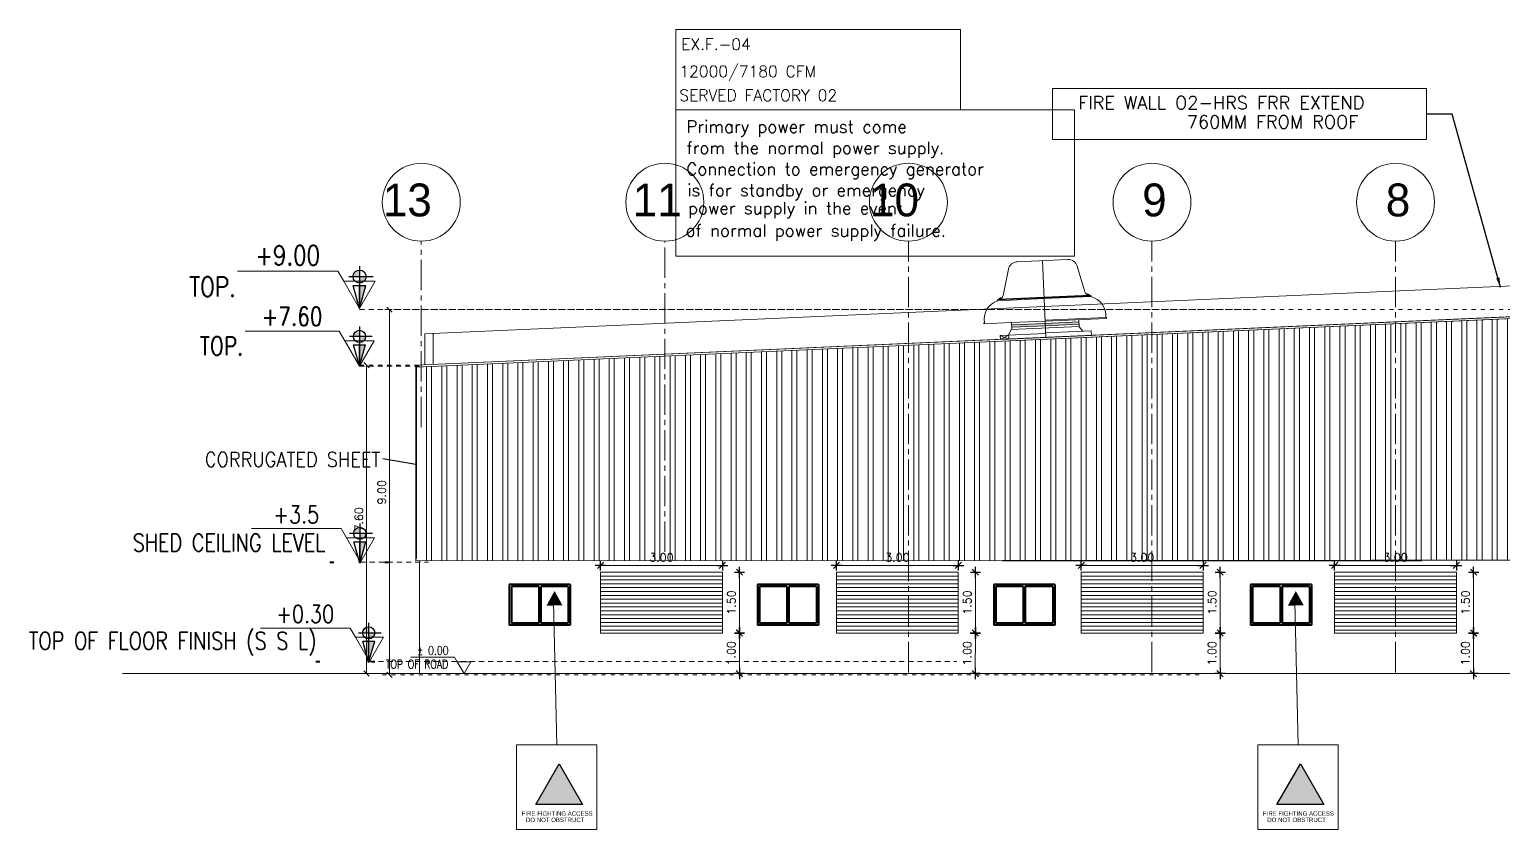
# Model space of a CAD drawing. Header units: inches. Extents: x -68096 to 69834, y -16833 to 17650.
# Drawn here: x 803.68 to 839.97, y -123.83 to -104.11 of the extents above; entities that cross this region are included whole.
import ezdxf
from ezdxf.enums import TextEntityAlignment as Align

# ---------------------------------------------------------------- set-up
doc = ezdxf.new("R2010")
doc.units = ezdxf.units.IN
doc.header["$MEASUREMENT"] = 0
for name, pattern in [('ACAD_ISO03W100', [30, 12, -18]), ('CENTER2', [1.125, 0.75, -0.125, 0.125, -0.125]), ('DASHED2', [0.375, 0.25, -0.125]), ('DOT2', [0.125, 0, -0.125]), ('HIDDEN2', [0.1875, 0.125, -0.0625])]:
    doc.linetypes.add(name, pattern=pattern)
for name, color, linetype in [('10', 7, 'Continuous'), ('11-FRESH-AIR-TEXT', 4, 'Continuous'), ('4-TEXT-HVAC', 4, 'Continuous'), ('A-TEXT', 3, 'Continuous'), ('AXES', 251, 'CENTER2'), ('DIM18', 40, 'Continuous'), ('DOTS', 6, 'DOT2'), ('ELEV', 37, 'Continuous'), ('Hatch', 8, 'Continuous'), ('M-DETL-GRPH', 4, 'Continuous'), ('SECLEVEL', 1, 'Continuous')]:
    doc.layers.add(name, color=color, linetype=linetype)
for name, color, linetype, lineweight in [('A-EXISTING-HATCH-10', 8, 'Continuous', 20), ('A-LEVEL ICON', 223, 'Continuous', 20), ('A-WALLCMU-50', 7, 'Continuous', 50), ('PEN30', 35, 'Continuous', 13), ('REF', 233, 'Continuous', 18), ('WALL', 41, 'Continuous', 40)]:
    doc.layers.add(name, color=color, linetype=linetype, lineweight=lineweight)
doc.styles.add('ATTRIBUTE', font='ROMANS.shx')
doc.styles.add('Browallia', font='')
doc.styles.add('ROMANC', font='romanc', dxfattribs={"height": 0.2})
doc.styles.add('ROMANS', font='romans.shx')
doc.styles.get("Standard").update_dxf_attribs({"font": 'arial.ttf'})
doc.styles.add('TXT08', font='SIMPLEX.SHX', dxfattribs={"width": 0.9})
doc.styles.get('Browallia').set_extended_font_data('BrowalliaUPC')
doc.dimstyles.new('100', dxfattribs={"dimtxt": 0.2, "dimasz": 0.035, "dimexe": 0, "dimexo": 0, "dimgap": 0.1, "dimtad": 1, "dimzin": 0, "dimdsep": 46, "dimtxsty": 'ROMANS', "dimblk": 'J2', "dimblk1": 'J2', "dimblk2": 'J2', "dimsah": 1, "dimcen": 0, "dimse1": 1, "dimse2": 1, "dimclrd": 1, "dimclre": 1, "dimclrt": 6, "dimadec": 0, "dimazin": 0, "dimtfac": 0.9, "dimtix": 1, "dimtmove": 2, "dimatfit": 3, "dimldrblk": 'J2', "dimfxl": 1, "dimtolj": 1, "dimtzin": 0, "dimarcsym": 0})
doc.dimstyles.new('JYT', dxfattribs={"dimscale": 0, "dimtxt": 0.2, "dimasz": 0.13, "dimexe": 0.2, "dimexo": 0.05, "dimgap": 0.09, "dimtad": 1, "dimzin": 0, "dimdsep": 46, "dimtxsty": 'ROMANS', "dimblk": 'OBLIQUE', "dimcen": 0.09, "dimclrd": 1, "dimclre": 1, "dimclrt": 2, "dimadec": 0, "dimazin": 0, "dimtfac": 0.72, "dimtix": 1, "dimtofl": 0, "dimtmove": 2, "dimatfit": 3, "dimldrblk": 'OBLIQUE', "dimfxl": 0.2, "dimtolj": 1, "dimtzin": 0, "dimarcsym": 0})
doc.dimstyles.get("Standard").update_dxf_attribs({"dimtxt": 0.18, "dimasz": 0.18, "dimexe": 0.18, "dimexo": 0.0625, "dimgap": 0.09, "dimtad": 0, "dimtih": 1, "dimtoh": 1, "dimdec": 4, "dimzin": 0, "dimdsep": 46, "dimtxsty": 'Standard', "dimcen": 0.09, "dimadec": 0, "dimazin": 0, "dimtfac": 1, "dimtdec": 4, "dimtofl": 0, "dimtmove": 0, "dimatfit": 3, "dimfxl": 1, "dimtolj": 1, "dimtzin": 0, "dimarcsym": 0})

# ---------------------------------------------------------------- blocks, each defined once
blk = doc.blocks.new('FCDFGGFG')
at = {"layer": 'WALL', "color": 4}
for p, q in [((240210.801, 378382.833), (240210.801, 378381.833)), ((240210.801, 378382.833), (240212.301, 378382.833)), ((240212.301, 378382.833), (240212.301, 378381.833)), ((240210.801, 378381.833), (240212.301, 378381.833))]:
    blk.add_line(p, q, dxfattribs=at)
at = {"layer": 'WALL', "color": 1}
for p, q in [((240210.851, 378382.783), (240210.851, 378381.883)), ((240210.851, 378382.783), (240211.526, 378382.783)), ((240211.526, 378382.783), (240211.526, 378381.883)), ((240211.576, 378382.783), (240212.251, 378382.783)), ((240211.576, 378382.783), (240211.576, 378381.883)), ((240212.251, 378382.783), (240212.251, 378381.883)), ((240210.851, 378381.883), (240211.526, 378381.883)), ((240211.576, 378381.883), (240212.251, 378381.883))]:
    blk.add_line(p, q, dxfattribs=at)
blk = doc.blocks.new('LEVL')
at = {"layer": 'REF'}
for p, q in [((-275, 476), (-1552, 476)), ((-200, 346), (-275, 476))]:
    blk.add_line(p, q, dxfattribs=at)
blk.add_lwpolyline([(200, 346), (-200, 346), (0, 0)], close=True, dxfattribs=at)
at = {"layer": 'REF', "style": 'ATTRIBUTE', "width": 0.8, "flags": 12}
for tag, p in [('LEVEL', (-914, 676)), ('POSITION', (-914, 276))]:
    blk.add_attdef(tag, text='', height=250, dxfattribs=at).set_placement(p, align=Align.MIDDLE)
blk = doc.blocks.new('A$C243146B1')
at = {"layer": 'SECLEVEL'}
h = blk.add_hatch(color=256, dxfattribs=at)
h.paths.add_polyline_path([(0.116, 0.1), (0.144, 0.1), (0.185, 0.247), (0.116, 0.247)])
h.paths.add_polyline_path([(0.116, 0.273, 0.414214), (0.186, 0.343, 0.006678), (0.186, 0.344), (0.116, 0.344)])
h.paths.add_polyline_path([(0.144, 0.1), (0.116, 0.1), (0.116, 0.05), (0.13, 0.05)])
h.paths.add_polyline_path([(0.116, 0), (0.13, 0.05), (0.116, 0.05)])
h.paths.add_polyline_path([(0.116, 0.413, 0.406412), (0.046, 0.344), (0.116, 0.344)])
for p, q in [((0, 0.344), (0.261, 0.344)), ((0.116, 0.457), (0.116, 0.247)), ((0.048, 0.247), (0.185, 0.247)), ((0.116, 0), (0.048, 0.247)), ((0.116, 0.059), (0.116, 0.259)), ((0.116, 0.247), (0.116, 0)), ((0.116, 0), (0.185, 0.247))]:
    blk.add_line(p, q, dxfattribs=at)
blk.add_circle((0.116, 0.343), 0.07, dxfattribs=at)
blk = doc.blocks.new('_Oblique')
at = {"color": 0, "linetype": 'ByBlock', "lineweight": -2}
blk.add_line((-0.5, -0.5), (0.5, 0.5), dxfattribs=at)
blk = doc.blocks.new('*D236')
at = {"color": 1, "linetype": 'DOT2', "lineweight": -2, "transparency": 16777216}
for p, q in [((240202.276, 378389.639), (240159.566, 378389.639)), ((240179.717, 378380.639), (240159.566, 378380.639))]:
    blk.add_line(p, q, dxfattribs=at)
at = {"color": 1, "lineweight": -2, "transparency": 16777216}
blk.add_line((240159.766, 378389.639), (240159.766, 378380.639), dxfattribs=at)
at = {"layer": 'Defpoints', "color": 0, "transparency": 16777216}
for p in [(240202.326, 378389.639), (240159.766, 378380.639), (240179.767, 378380.639)]:
    blk.add_point(p, dxfattribs=at)
at = {"color": 1, "lineweight": -2, "transparency": 16777216, "xscale": 0.13, "yscale": 0.13, "zscale": 0.13}
for p, rotation in [((240159.766, 378389.639), 90), ((240159.766, 378380.639), 270)]:
    blk.add_blockref('_Oblique', p, dxfattribs=dict(at, rotation=rotation))
at = {"color": 2, "transparency": 16777216, "insert": (240159.576, 378385.139), "char_height": 0.2, "attachment_point": 5, "rotation": 90, "style": 'ROMANS'}
blk.add_mtext('\\A1;9.00', dxfattribs=at)
blk = doc.blocks.new('*D237')
at = {"color": 1, "linetype": 'DOT2', "lineweight": -2, "transparency": 16777216}
for p, q in [((240160.486, 378388.273), (240159.005, 378388.273)), ((240160.488, 378380.669), (240159.005, 378380.669))]:
    blk.add_line(p, q, dxfattribs=at)
at = {"color": 1, "lineweight": -2, "transparency": 16777216}
blk.add_line((240159.205, 378388.273), (240159.205, 378380.669), dxfattribs=at)
at = {"layer": 'Defpoints', "color": 0, "transparency": 16777216}
for p in [(240160.536, 378388.273), (240159.205, 378380.669), (240160.538, 378380.669)]:
    blk.add_point(p, dxfattribs=at)
at = {"color": 1, "lineweight": -2, "transparency": 16777216, "xscale": 0.13, "yscale": 0.13, "zscale": 0.13}
for p, rotation in [((240159.205, 378388.273), 90), ((240159.205, 378380.669), 270)]:
    blk.add_blockref('_Oblique', p, dxfattribs=dict(at, rotation=rotation))
at = {"color": 2, "transparency": 16777216, "insert": (240159.015, 378384.471), "char_height": 0.2, "attachment_point": 5, "rotation": 90, "style": 'ROMANS'}
blk.add_mtext('\\A1;7.60', dxfattribs=at)
blk = doc.blocks.new('A$C1A8B6790')
at = {"layer": 'A-EXISTING-HATCH-10'}
h = blk.add_hatch(color=256, dxfattribs=at)
h.dxf.hatch_style = 1
h.paths.add_polyline_path([(750, 1299), (0, 0), (1500, 0)])
at = {"layer": 'ELEV'}
for p, q in [((750, 1299), (0, 0)), ((1500, 0), (750, 1299)), ((0, 0), (1500, 0))]:
    blk.add_line(p, q, dxfattribs=at)
blk = doc.blocks.new('J2')
for p, q in [((-4, 0), (0, 0)), ((-2.2, -2.2), (2.2, 2.2)), ((0, 3.5), (0, -3.6)), ((0, 0), (3.8, 0))]:
    blk.add_line(p, q)
blk = doc.blocks.new('*D303')
at = {"color": 1, "lineweight": -2, "transparency": 16777216}
blk.add_line((893.733, -196.099), (896.663, -196.099), dxfattribs=at)
at = {"layer": 'Defpoints', "color": 0, "transparency": 16777216}
for p in [(893.698, -196.264), (896.698, -196.099), (896.698, -196.264)]:
    blk.add_point(p, dxfattribs=at)
at = {"color": 1, "lineweight": -2, "transparency": 16777216, "xscale": 0.035, "yscale": 0.035, "zscale": 0.035, "rotation": 180}
blk.add_blockref('J2', (893.698, -196.099), dxfattribs=at)
at = {"color": 1, "lineweight": -2, "transparency": 16777216, "xscale": 0.035, "yscale": 0.035, "zscale": 0.035}
blk.add_blockref('J2', (896.698, -196.099), dxfattribs=at)
at = {"color": 6, "lineweight": 0, "transparency": 16777216, "insert": (895.198, -195.899), "char_height": 0.2, "attachment_point": 5, "style": 'ROMANS'}
blk.add_mtext('\\A1;3.00', dxfattribs=at)
blk = doc.blocks.new('*D302')
at = {"color": 1, "lineweight": -2, "transparency": 16777216}
blk.add_line((897.12, -196.299), (897.12, -197.729), dxfattribs=at)
at = {"layer": 'Defpoints', "color": 0, "transparency": 16777216}
for p in [(896.697, -196.264), (896.697, -197.764), (897.12, -197.764)]:
    blk.add_point(p, dxfattribs=at)
at = {"color": 1, "lineweight": -2, "transparency": 16777216, "xscale": 0.035, "yscale": 0.035, "zscale": 0.035}
for p, rotation in [((897.12, -196.264), 90), ((897.12, -197.764), 270)]:
    blk.add_blockref('J2', p, dxfattribs=dict(at, rotation=rotation))
at = {"color": 6, "lineweight": 0, "transparency": 16777216, "insert": (896.92, -197.014), "char_height": 0.2, "attachment_point": 5, "rotation": 90, "style": 'ROMANS'}
blk.add_mtext('\\A1;1.50', dxfattribs=at)
blk = doc.blocks.new('*D301')
at = {"color": 1, "lineweight": -2, "transparency": 16777216}
blk.add_line((897.119, -197.8), (897.117, -198.73), dxfattribs=at)
at = {"layer": 'Defpoints', "color": 0, "transparency": 16777216}
for p in [(896.698, -197.764), (896.697, -198.764), (897.117, -198.765)]:
    blk.add_point(p, dxfattribs=at)
at = {"color": 1, "lineweight": -2, "transparency": 16777216, "xscale": 0.035, "yscale": 0.035, "zscale": 0.035}
for p, rotation in [((897.119, -197.765), 89.92130789602655), ((897.117, -198.765), 269.9213078960266)]:
    blk.add_blockref('J2', p, dxfattribs=dict(at, rotation=rotation))
at = {"color": 6, "lineweight": 0, "transparency": 16777216, "insert": (896.918, -198.264), "char_height": 0.2, "attachment_point": 5, "rotation": 89.9213, "style": 'ROMANS'}
blk.add_mtext('\\A1;1.00', dxfattribs=at)
blk = doc.blocks.new('A$C6945116A')
at = {"layer": 'M-DETL-GRPH', "color": 214, "linetype": 'Continuous', "lineweight": 0}
for p, q in [((-1133, 4166), (1133, 4166)), ((0, 4166), (0, 729)), ((-1537, 3851), (-1827, 2692)), ((1537, 3851), (1827, 2692)), ((-2083, 2465), (0, 2465)), ((-2078, 2500), (0, 2500)), ((-2033, 2534), (0, 2534)), ((2033, 2534), (0, 2534)), ((2078, 2500), (0, 2500)), ((2083, 2465), (0, 2465)), ((-1536, 1458), (-2737, 1458)), ((0, 1458), (-1537, 1458)), ((-1507, 1458), (-1507, 1142)), ((-1507, 1354), (0, 1354)), ((2717, 1503), (0, 1503)), ((2741, 1458), (0, 1458)), ((1508, 1354), (0, 1354)), ((1508, 1458), (1508, 1142)), ((-2035, 901), (-1657, 729)), ((-1657, 901), (-2035, 729)), ((-2035, 901), (0, 901)), ((-2035, 901), (-2035, 729)), ((-2035, 729), (-1657, 729)), ((-1657, 937), (-1657, 729)), ((2036, 729), (-1657, 729)), ((-1537, 1147), (-1656, 937)), ((1508, 1145), (-1537, 1145)), ((-1507, 1250), (0, 1250)), ((1508, 1250), (0, 1250)), ((2036, 937), (0, 937)), ((1508, 1141), (1655, 937)), ((2036, 937), (2036, 729))]:
    blk.add_line(p, q, dxfattribs=at)
for centre, radius, start, end in [((-1133, 3750), 417, 90, 165.96417), ((1133, 3750), 417, 14.03624, 90), ((-2029, 2743), 208, 270, 345.96376), ((-2029, 2743), 208, 270, 345.96497), ((2029, 2743), 208, 194.03503, 270), ((-1848, 1621), 876, 105.59889, 187.73303), ((-2085, 2482), 17.6, 79.06441, 262.3921), ((-2081, 2482), 17.6, 79.06441, 262.3921), ((-2040, 2493), 41.9, 84.9726, 170.34066), ((-2036, 2493), 41.9, 84.9726, 170.34066), ((2036, 2493), 41.9, 9.65934, 95.0274), ((2081, 2482), 17.6, 277.6079, 100.93559), ((1848, 1621), 876, 352.26697, 74.40111), ((-2717, 1476), 27.1, 86.66634, 222.80555), ((2714, 1473), 31, 330.30601, 87.43106)]:
    blk.add_arc(centre, radius, start, end, dxfattribs=at)
for points in [[(-1902, 2534), (-1932, 2622), (-2043, 2534), (-2050, 2555)], [(1902, 2534), (1932, 2622), (2043, 2534), (2050, 2555)], [(0, 1354), (-1507, 1354), (0, 1250), (-1507, 1250)], [(0, 1354), (1508, 1354), (0, 1250), (1508, 1250)]]:
    blk.add_solid(points, dxfattribs=at)
blk = doc.blocks.new('FGFGGG')
at = {"linetype": 'HIDDEN2', "lineweight": 0}
for p, q in [((240159.031, 378389.639), (240181.08, 378389.639)), ((240159.031, 378388.243), (240160.538, 378388.243)), ((240159.053, 378383.419), (240160.729, 378383.419)), ((240159.273, 378380.969), (240173.748, 378380.969))]:
    blk.add_line(p, q, dxfattribs=at)
at = {"color": 1}
blk.add_line((240160.416, 378385.821), (240159.602, 378385.965), dxfattribs=at)
at = {"layer": 'DOTS', "lineweight": 40, "ltscale": 10}
for p, q in [((240158.297, 378383.419), (240160.416, 378383.419)), ((240157.955, 378380.969), (240161.235, 378380.969))]:
    blk.add_line(p, q, dxfattribs=at)
at = {"xscale": 2.288050095259676, "yscale": 2.288050095259676, "zscale": 2.288050095259676}
blk.add_blockref('A$C243146B1', (240158.765, 378389.669), dxfattribs=at)
at = {"layer": 'A-LEVEL ICON', "lineweight": 40}
ref = blk.add_blockref('LEVL', (240159.031, 378389.669), dxfattribs=dict(at, xscale=0.0019368287010889, yscale=0.0019368287010889, zscale=0.0019368287010889))
ref.add_attrib('LEVEL', '+9.00', dxfattribs={"layer": 'REF', "height": 0.4842, "style": 'ATTRIBUTE', "width": 0.8, "flags": 12}).set_placement((240157.261, 378390.979), align=Align.MIDDLE)
ref.add_attrib('POSITION', 'TOP.', dxfattribs={"layer": 'REF', "height": 0.4842, "style": 'ATTRIBUTE', "width": 0.8, "flags": 12}).set_placement((240155.41, 378390.204), align=Align.MIDDLE)
ref = blk.add_blockref('LEVL', (240159.031, 378388.243), dxfattribs=dict(at, xscale=0.0018176215743749, yscale=0.0018176215743749, zscale=0.0018176215743749))
ref.add_attrib('LEVEL', '+7.60', dxfattribs={"layer": 'REF', "height": 0.4544, "style": 'ATTRIBUTE', "width": 0.8, "flags": 12}).set_placement((240157.37, 378389.472), align=Align.MIDDLE)
ref.add_attrib('POSITION', 'TOP.', dxfattribs={"layer": 'REF', "height": 0.4544, "style": 'ATTRIBUTE', "width": 0.8, "flags": 12}).set_placement((240155.633, 378388.745), align=Align.MIDDLE)
at = {"layer": 'A-LEVEL ICON', "lineweight": 40, "xscale": 2.147226140368728, "yscale": 2.147226140368728, "zscale": 2.147226140368728}
for p in [(240158.781, 378388.243), (240158.786, 378383.389), (240159.006, 378380.939)]:
    blk.add_blockref('A$C243146B1', p, dxfattribs=at)
at = {"layer": 'A-LEVEL ICON', "lineweight": 40}
ref = blk.add_blockref('LEVL', (240159.053, 378383.419), dxfattribs=dict(at, xscale=0.0017303374331756, yscale=0.0017303374331756, zscale=0.0017303374331756))
ref.add_attrib('LEVEL', '+3.5', dxfattribs={"layer": 'REF', "height": 0.4326, "style": 'ATTRIBUTE', "width": 0.8, "flags": 12}).set_placement((240157.472, 378384.589), align=Align.MIDDLE)
ref.add_attrib('POSITION', 'SHED CEILING LEVEL', dxfattribs={"layer": 'REF', "height": 0.43258, "style": 'ATTRIBUTE', "width": 0.8, "flags": 12}).set_placement((240155.818, 378383.897), align=Align.MIDDLE)
ref = blk.add_blockref('LEVL', (240159.273, 378380.969), dxfattribs=dict(at, xscale=0.0017304456733753, yscale=0.0017304456733753, zscale=0.0017304456733753))
ref.add_attrib('LEVEL', '+0.30', dxfattribs={"layer": 'REF', "height": 0.4326, "style": 'ATTRIBUTE', "width": 0.8, "flags": 12}).set_placement((240157.692, 378382.139), align=Align.MIDDLE)
ref.add_attrib('POSITION', 'TOP OF FLOOR FINISH (S S L)', dxfattribs={"layer": 'REF', "height": 0.43261, "style": 'ATTRIBUTE', "width": 0.8, "flags": 12}).set_placement((240154.429, 378381.447), align=Align.MIDDLE)
ref = blk.add_blockref('LEVL', (240161.604, 378380.669), dxfattribs=dict(at, xscale=0.0008434292181185, yscale=0.0008434292181185, zscale=0.0008434292181185))
ref.add_attrib('LEVEL', '%%P 0.00', dxfattribs={"layer": 'REF', "height": 0.2109, "style": 'ATTRIBUTE', "width": 0.8, "flags": 12}).set_placement((240160.834, 378381.239), align=Align.MIDDLE)
ref.add_attrib('POSITION', 'TOP OF ROAD', dxfattribs={"layer": 'REF', "height": 0.21086, "style": 'ATTRIBUTE', "width": 0.8, "flags": 12}).set_placement((240160.446, 378380.902), align=Align.MIDDLE)
at = {"color": 2, "insert": (240159.543, 378385.946), "char_height": 0.357, "attachment_point": 6, "style": 'TXT08'}
blk.add_mtext('CORRUGATED SHEET', dxfattribs=at)
for base, p1, p2, picture, middle in [((240159.766, 378380.639), (240202.326, 378389.639), (240179.767, 378380.639), '*D236', (240159.576, 378385.139)), ((240159.205, 378380.669), (240160.536, 378388.273), (240160.538, 378380.669), '*D237', (240159.015, 378384.471))]:
    dim = blk.add_linear_dim(base=base, p1=p1, p2=p2, angle=90, dimstyle='JYT', override={"dimscale": 1})
    dim.commit()
    dim.dimension.update_dxf_attribs({"geometry": picture, "text_midpoint": middle})
blk = doc.blocks.new('OOOO')
at = {"color": 241, "lineweight": 0, "true_color": 0xf7abae}
for p, q in [((893.698, -196.359), (896.698, -196.359)), ((893.698, -196.455), (896.698, -196.455)), ((893.698, -196.55), (896.698, -196.55)), ((893.698, -196.645), (896.698, -196.645)), ((893.698, -196.741), (896.698, -196.741)), ((893.698, -196.836), (896.698, -196.836)), ((893.698, -196.931), (896.698, -196.931)), ((893.698, -197.026), (896.698, -197.026)), ((893.698, -197.122), (896.698, -197.122)), ((893.698, -197.217), (896.698, -197.217)), ((893.698, -197.312), (896.698, -197.312)), ((893.698, -197.408), (896.698, -197.408)), ((893.698, -197.503), (896.698, -197.503)), ((893.698, -197.598), (896.698, -197.598)), ((893.698, -197.694), (896.698, -197.694))]:
    blk.add_line(p, q, dxfattribs=at)
at = {"color": 1, "lineweight": 0}
blk.add_lwpolyline([(893.698, -197.764), (896.698, -197.764), (896.698, -196.264), (893.698, -196.264)], close=True, dxfattribs=at)
for p1, p2, distance, picture, middle in [((893.698, -196.264), (896.698, -196.264), 0.165, '*D303', (895.198, -195.899)), ((896.697, -196.264), (896.697, -197.764), 0.423, '*D302', (896.92, -197.014)), ((896.698, -197.764), (896.697, -198.764), 0.42, '*D301', (896.918, -198.264))]:
    dim = blk.add_aligned_dim(p1=p1, p2=p2, distance=distance, dimstyle='100', dxfattribs=at)
    dim.commit()
    dim.dimension.update_dxf_attribs({"geometry": picture, "text_midpoint": middle})

msp = doc.modelspace()

# ---------------------------------------------------------------- hatches: boundary and pattern name
at = {"layer": 'A-WALLCMU-50', "lineweight": 0, "true_color": 0x636466}
for points in [[(816.41887, -118.30724), (816.61403, -117.94832), (816.81127, -118.30517)], [(834.68005, -118.30724), (834.87521, -117.94832), (835.07245, -118.30517)]]:
    msp.add_hatch(color=251, dxfattribs=at).paths.add_polyline_path(points)
at = {"layer": 'Hatch', "lineweight": 0, "true_color": 0x636466}
h = msp.add_hatch(dxfattribs=at)
h.set_pattern_fill('ANSI32', color=251, angle=45, style=0)
h.set_pattern_definition([(90, (-238469.1637, -378316.4577), (-0.375, 1e-16), []), (90, (-238469.0387, -378316.3327), (-0.375, 1e-16), [])])
h.paths.add_polyline_path([(866.79919, -117.20499), (866.79919, -117.18983), (862.01519, -117.18983), (862.01519, -117.20499), (842.76653, -117.20499), (842.76653, -117.18983), (837.98253, -117.18983), (837.98253, -117.20499), (813.24623, -117.20496), (813.19623, -117.12774), (813.19623, -112.42902), (827.64962, -111.79241), (844.87511, -111.03106), (876.50399, -112.42902), (876.50399, -117.20499)])

# ---------------------------------------------------------------- linework, layer by layer
at = {"color": 251, "lineweight": 0, "true_color": 0x636466}
for p, q in [((844.87511, -110.98102), (813.19623, -112.38118)), ((813.19623, -112.38118), (813.19623, -117.20499)), ((813.28388, -117.20494), (813.28388, -119.98499)), ((876.55399, -119.98499), (805.9742, -119.98499)), ((805.9742, -119.98499), (878.98487, -119.98499))]:
    msp.add_line(p, q, dxfattribs=at)
at = {"linetype": 'ACAD_ISO03W100', "lineweight": 0}
for points in [[(819.60363, -104.10899), (826.61676, -104.10899), (826.61676, -106.08971), (819.60363, -106.08971)], [(819.60363, -106.08971), (829.42277, -106.08971), (829.42277, -109.70079), (819.60363, -109.70079)]]:
    msp.add_lwpolyline(points, close=True, dxfattribs=at)
at = {"color": 251, "lineweight": 0, "true_color": 0x636466}
msp.add_lwpolyline([(813.19623, -117.20499), (813.19623, -112.42902), (844.82511, -111.03106), (876.55399, -112.4051), (876.55399, -117.18107)], dxfattribs=at)
at = {"layer": 'AXES', "color": 251, "lineweight": 0, "true_color": 0x636466}
for p, q in [((813.33135, -113.91278), (813.33135, -109.32674)), ((819.33135, -116.98399), (819.33135, -109.32674)), ((825.33135, -119.95499), (825.33135, -109.32674)), ((831.33135, -119.95499), (831.33135, -109.32674)), ((837.33135, -119.95499), (837.33135, -109.32674))]:
    msp.add_line(p, q, dxfattribs=at)
at = {"layer": 'AXES', "color": 251, "lineweight": 0, "ltscale": 25, "true_color": 0x636466}
for centre in [(813.33135, -108.36674), (819.33135, -108.36674), (825.33135, -108.36674), (831.33135, -108.36674), (837.33135, -108.36674)]:
    msp.add_circle(centre, 0.96, dxfattribs=at)
at = {"layer": 'DIM18', "color": 251, "linetype": 'Continuous', "lineweight": 0, "true_color": 0x636466}
for p, q in [((813.42276, -112.37117), (813.42276, -111.61043)), ((813.62276, -112.36233), (813.62276, -111.60159))]:
    msp.add_line(p, q, dxfattribs=at)
msp.add_lwpolyline([(876.32746, -111.61043), (844.87511, -110.22027), (813.42276, -111.61043)], dxfattribs=at)
at = {"layer": 'ELEV', "color": 251, "lineweight": 0, "true_color": 0x636466}
for p, q in [((816.58965, -118.2157), (816.6684, -121.73699, 0)), ((834.85083, -118.2157), (834.92958, -121.73699, 0))]:
    msp.add_line(p, q, dxfattribs=at)
at = {"layer": 'ELEV', "color": 251, "lineweight": 0, "true_color": 0x636466, "elevation": 0}
for points in [[(815.68058, -121.73699), (817.65622, -121.73699), (817.65622, -123.82836), (815.68058, -123.82836)], [(833.94176, -121.73699), (835.9174, -121.73699), (835.9174, -123.82836), (833.94176, -123.82836)]]:
    msp.add_lwpolyline(points, close=True, dxfattribs=at)
at = {"layer": 'Hatch', "color": 251, "lineweight": 0, "true_color": 0x636466}
for p, q in [((837.98253, -117.18983), (813.19623, -117.20499)), ((827.64962, -117.20499), (837.98253, -117.20499)), ((837.98253, -117.20499), (827.64962, -117.20499))]:
    msp.add_line(p, q, dxfattribs=at)
for points in [[(813.19623, -117.20499), (813.19623, -112.38118), (844.87511, -110.98102), (876.55399, -112.38118), (876.55399, -117.20499), (866.79919, -117.20499)], [(827.64962, -111.79241), (844.87511, -111.03106), (876.50399, -112.42902), (876.50399, -117.20499), (866.79919, -117.20499)], [(837.98253, -117.20499), (827.64962, -117.20499)], [(862.01519, -117.18983), (836.75034, -117.18983)]]:
    msp.add_lwpolyline(points, dxfattribs=at)
at = {"layer": 'PEN30', "color": 251, "lineweight": 0, "true_color": 0x636466}
msp.add_lwpolyline([(838.09061, -105.56833), (828.88365, -105.56833), (828.88365, -106.8224), (838.09061, -106.8224)], close=True, dxfattribs=at)

# ---------------------------------------------------------------- block references
at = {"color": 251, "lineweight": 0, "true_color": 0x636466}
msp.add_blockref('FGFGGG', (-239347.21965, -378500.65388), dxfattribs=at)
at = {"color": 1, "lineweight": 0}
for p in [(-75.94975, 78.77956), (-70.13753, 78.77956), (-64.10797, 78.77956), (-57.86644, 78.77956)]:
    msp.add_blockref('OOOO', p, dxfattribs=at)
at = {"color": 251, "lineweight": 0, "true_color": 0x636466, "xscale": -1}
for p in [(241027.80104, -378500.62388), (241033.91428, -378500.62388), (241039.7373, -378500.62388), (241046.06222, -378500.62388)]:
    msp.add_blockref('FCDFGGFG', p, dxfattribs=at)
at = {"layer": '10', "lineweight": 0, "xscale": 0.0005504587155963303, "yscale": 0.0005504587155963303, "zscale": 0.0005504587155963303, "rotation": 2.52330661735411}
msp.add_blockref('A$C6945116A', (828.73676, -112.09903), dxfattribs=at)
at = {"layer": 'ELEV', "color": 251, "lineweight": 0, "true_color": 0x636466, "xscale": -0.0007695112078004246, "yscale": 0.0007695112078004246, "zscale": 0.0007695112078004246}
for p in [(817.30412, -123.2102), (835.5653, -123.2102)]:
    msp.add_blockref('A$C1A8B6790', p, dxfattribs=at)

# ---------------------------------------------------------------- texts
at = {"color": 11, "lineweight": 0, "style": 'ROMANC'}
for s, p in [('power supply in the event', (819.9032, -108.66345)), ('of normal power supply failure.', (819.84279, -109.21596))]:
    msp.add_text(s, height=0.3, dxfattribs=at).set_placement(p)
at = {"layer": '11-FRESH-AIR-TEXT', "color": 4, "lineweight": 0, "style": 'ROMANC'}
for s, p in [('EX.F.-04', (819.73289, -104.61461, 596.51957)), ('SERVED FACTORY 02', (819.68892, -105.87274, 596.51957))]:
    msp.add_text(s, height=0.28, dxfattribs=at).set_placement(p)
at = {"layer": '11-FRESH-AIR-TEXT', "color": 1, "lineweight": 0, "style": 'ROMANC'}
msp.add_text('12000/7180 CFM ', height=0.28, dxfattribs=at).set_placement((819.68892, -105.28301, 596.51957))
at = {"layer": '4-TEXT-HVAC', "color": 11, "linetype": 'DASHED2', "lineweight": 0, "ltscale": 300, "style": 'ROMANC'}
for s, p in [('Primary power must come     ', (819.86322, -106.65481, 0)), ('from the normal power supply.', (819.86322, -107.17688, 0)), ('Connection to emergency generator', (819.86322, -107.69895, 0)), ('is for standby or emergency', (819.88468, -108.22102, 0))]:
    msp.add_text(s, height=0.3, rotation=359.999054, dxfattribs=at).set_placement(p)
at = {"layer": 'A-TEXT', "color": 251, "linetype": 'ByBlock', "lineweight": 0, "true_color": 0x636466, "style": 'Browallia'}
for s, height, p in [('13', 0.81, (812.38559, -108.71635)), ('11', 0.81, (818.54217, -108.71635)), ('10', 0.81, (824.38813, -108.71635)), ('9', 0.81, (831.09063, -108.71635)), ('8', 0.81, (837.09063, -108.71635)), ('FIRE FIGHTING ACCESS', 0.108, (815.80418, -123.48739, 0)), ('DO NOT OBSTRUCT', 0.108, (815.91102, -123.64329, 0)), ('FIRE FIGHTING ACCESS', 0.108, (834.06536, -123.48739, 0)), ('DO NOT OBSTRUCT', 0.108, (834.1722, -123.64329, 0))]:
    msp.add_text(s, height=height, dxfattribs=at).set_placement(p)
at = {"layer": 'DIM18', "color": 251, "linetype": 'Continuous', "lineweight": 0, "true_color": 0x636466, "style": 'ROMANS'}
for s, p in [('FIRE WALL O2-HRS FRR EXTEND', (829.51392, -106.07497)), ('760MM FROM ROOF', (832.19068, -106.54694))]:
    msp.add_text(s, height=0.32, dxfattribs=at).set_placement(p)

# ---------------------------------------------------------------- leaders
at = {"layer": 'DIM18', "color": 251, "linetype": 'Continuous', "lineweight": 0, "true_color": 0x636466}
msp.add_leader([(839.91848, -110.47161), (838.72257, -106.19536), (838.09061, -106.19536)], dimstyle='Standard', override={"dimscale": 1, "dimasz": 0.25, "dimexe": 0.12, "dimexo": 0.5, "dimclrd": 1}, dxfattribs=at)

doc.saveas('drawing.dxf')
